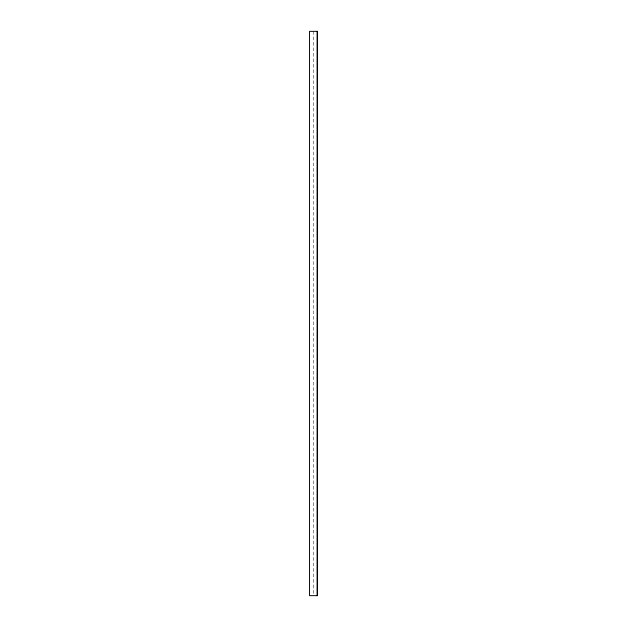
<?xml version="1.0" encoding="UTF-8"?>
<svg xmlns="http://www.w3.org/2000/svg" width="627" height="627" viewBox="0 0 627 627"><rect width="100%" height="100%" fill="white"/><g stroke="black" fill="none" stroke-linecap="round" stroke-linejoin="round"><path stroke-width="0.47" stroke-dasharray="3.13 2.35" d="M313.5 31.35L313.5 594.67"/><path stroke-width="0.94" d="M317.082 31.35L317.082 595.65M317.481 31.35L309.519 31.35L309.519 595.65L317.481 595.65L317.481 31.35"/></g></svg>
